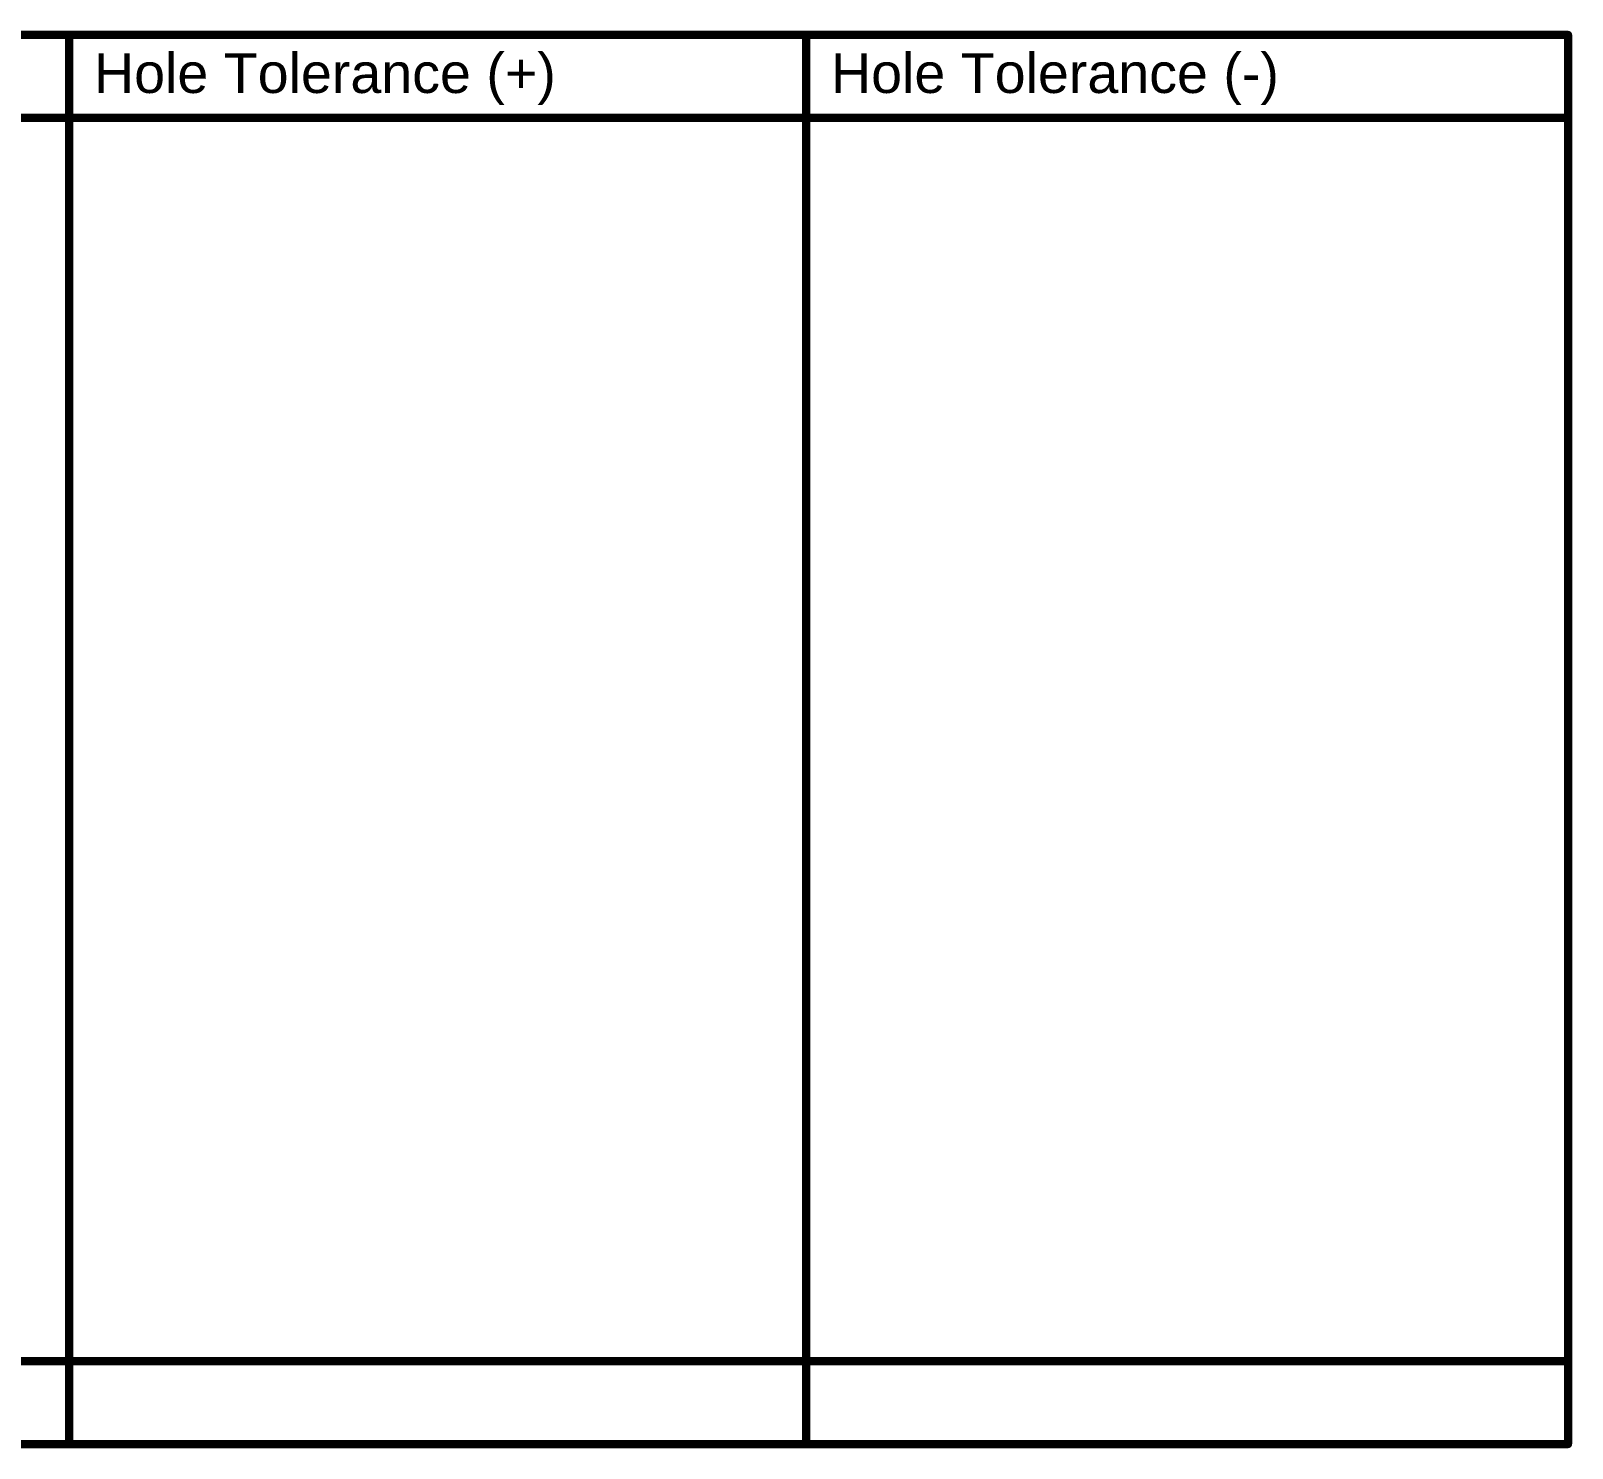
# Model space of a CAD drawing. Header units: inches. Extents: x -21 to 276, y -5 to 220.
# Drawn here: x 205.3 to 276.1, y 155 to 220.2 of the extents above; entities that cross this region are included whole.
import ezdxf

# ---------------------------------------------------------------- set-up
doc = ezdxf.new("R2010")
doc.units = ezdxf.units.IN
doc.layers.add('Drill Drawing', color=1, linetype='Continuous')
doc.styles.add('Arial', font='', dxfattribs={"height": 0.2})
doc.styles.get('Arial').set_extended_font_data('Arial')

msp = doc.modelspace()

# ---------------------------------------------------------------- linework, layer by layer
at = {"layer": 'Drill Drawing'}
for points in [[(-5.55, 219.988, 0.381, 0.381, 0), (275.905, 219.988, 0.381, 0.381, 0)], [(207.015, 155.218, 0.381, 0.381, 0), (207.015, 219.988, 0.381, 0.381, 0)], [(240.888, 155.218, 0.381, 0.381, 0), (240.888, 219.988, 0.381, 0.381, 0)], [(275.905, 155.218, 0.381, 0.381, 0), (275.905, 219.988, 0.381, 0.381, 0)], [(-5.55, 216.178, 0.381, 0.381, 0), (275.905, 216.178, 0.381, 0.381, 0)], [(-5.55, 159.028, 0.381, 0.381, 0), (275.905, 159.028, 0.381, 0.381, 0)], [(-5.55, 155.218, 0.381, 0.381, 0), (275.905, 155.218, 0.381, 0.381, 0)]]:
    msp.add_lwpolyline(points, format="xyseb", dxfattribs=at)
for points in [[(206.919, 219.988, 0.191, 0.191, 1), (207.11, 219.988, 0.191, 0.191, 1)], [(240.793, 219.988, 0.191, 0.191, 1), (240.984, 219.988, 0.191, 0.191, 1)], [(275.81, 219.988, 0.191, 0.191, 1), (276, 219.988, 0.191, 0.191, 1)], [(275.81, 219.988, 0.191, 0.191, 1), (276, 219.988, 0.191, 0.191, 1)], [(275.81, 216.178, 0.191, 0.191, 1), (276, 216.178, 0.191, 0.191, 1)], [(275.81, 159.028, 0.191, 0.191, 1), (276, 159.028, 0.191, 0.191, 1)], [(206.919, 155.218, 0.191, 0.191, 1), (207.11, 155.218, 0.191, 0.191, 1)], [(240.793, 155.218, 0.191, 0.191, 1), (240.984, 155.218, 0.191, 0.191, 1)], [(275.81, 155.218, 0.191, 0.191, 1), (276, 155.218, 0.191, 0.191, 1)], [(275.81, 155.218, 0.191, 0.191, 1), (276, 155.218, 0.191, 0.191, 1)]]:
    msp.add_lwpolyline(points, format="xyseb", close=True, dxfattribs=at)

# ---------------------------------------------------------------- texts
at = {"layer": 'Drill Drawing', "style": 'Arial'}
for s, p in [('Hole Tolerance (+)', (208.158, 217.321)), ('Hole Tolerance (-)', (242.031, 217.321))]:
    msp.add_text(s, height=1.8288, dxfattribs=at).set_placement(p)

doc.saveas('drawing.dxf')
